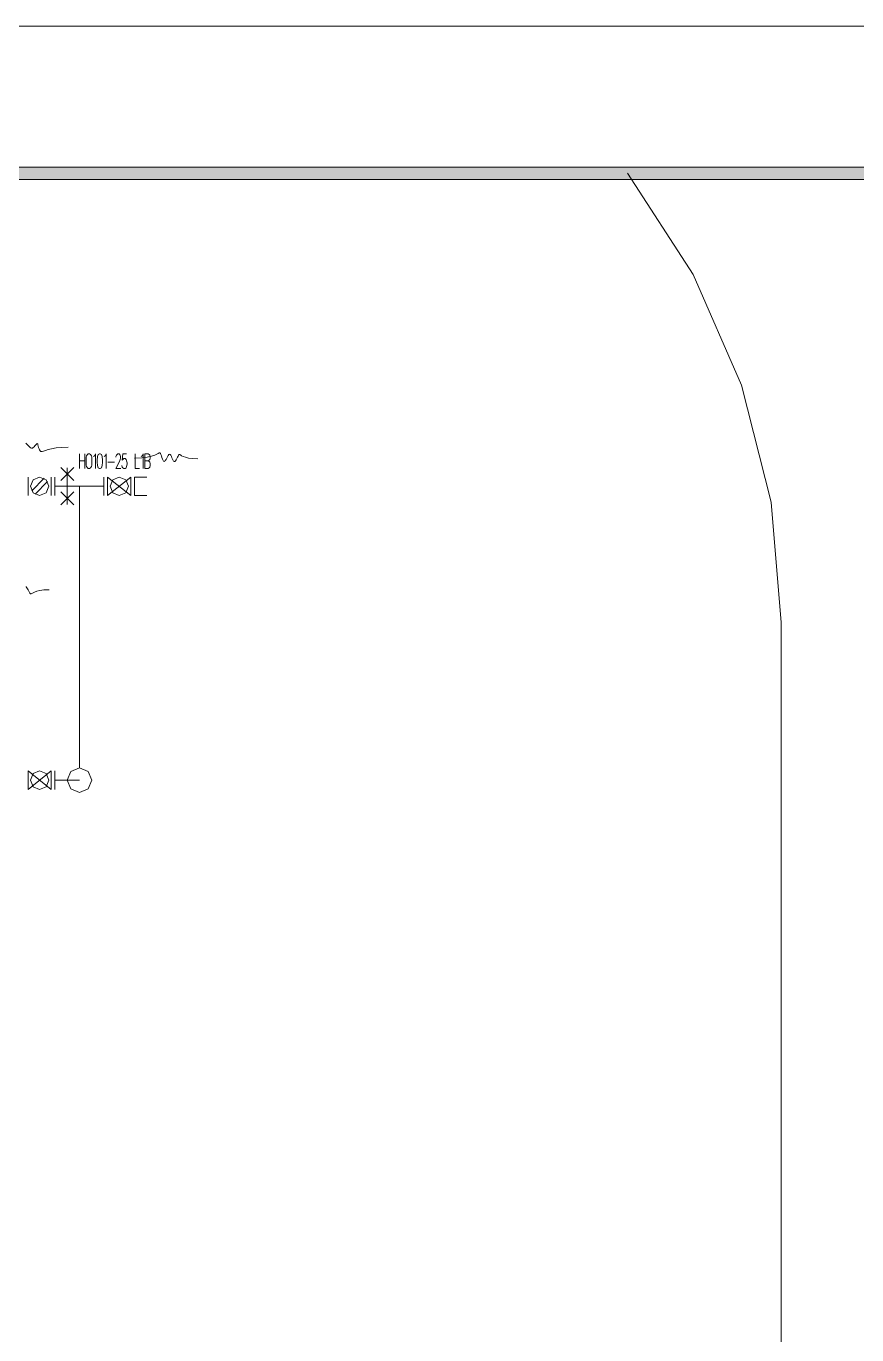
# Model space of a CAD drawing. Header units: millimetres. Extents: x 261 to 114907, y 32 to 1998430.
# Drawn here: x 77528 to 84309, y 1987745 to 1998430 of the extents above; entities that cross this region are included whole.
import ezdxf

# ---------------------------------------------------------------- set-up
doc = ezdxf.new("R2010")
doc.units = ezdxf.units.MM

msp = doc.modelspace()

# ---------------------------------------------------------------- hatches: boundary and pattern name
h = msp.add_hatch(color=0)
h.dxf.hatch_style = 2
h.paths.add_polyline_path([(113757, 1997279), (113657, 1997179), (17014, 1997179), (16914, 1997279)])

# ---------------------------------------------------------------- linework, layer by layer
at = {"color": 0, "lineweight": 0}
for points in [[(114907, 1927133), (114907, 1998430), (13963, 1998430), (13963, 1927133)], [(113757, 1997279), (113657, 1997179), (17014, 1997179), (16914, 1997279)], [(78017, 1994864), (78017, 1994893), (78019, 1994910), (78021, 1994922), (78028, 1994933), (78035, 1994939), (78046, 1994939), (78053, 1994933), (78060, 1994922), (78063, 1994910), (78065, 1994893), (78065, 1994864), (78063, 1994847), (78060, 1994836), (78053, 1994824), (78046, 1994819), (78035, 1994819), (78028, 1994824), (78021, 1994836), (78019, 1994847)], [(78108, 1994870), (78108, 1994887), (78110, 1994916), (78117, 1994933), (78126, 1994939), (78133, 1994939), (78142, 1994933), (78149, 1994916), (78151, 1994887), (78151, 1994870), (78149, 1994842), (78142, 1994824), (78133, 1994819), (78126, 1994819), (78117, 1994824), (78110, 1994842)], [(77563, 1994674), (77585, 1994727), (77638, 1994749), (77691, 1994727), (77713, 1994674), (77691, 1994621), (77638, 1994599), (77585, 1994621)], [(78213, 1994674), (78235, 1994727), (78288, 1994749), (78341, 1994727), (78363, 1994674), (78341, 1994621), (78288, 1994599), (78235, 1994621)], [(77563, 1992274), (77585, 1992327), (77638, 1992349), (77691, 1992327), (77713, 1992274), (77691, 1992220), (77638, 1992198), (77585, 1992220)], [(77863, 1992274), (77892, 1992344), (77963, 1992374), (78034, 1992344), (78063, 1992274), (78034, 1992203), (77963, 1992173), (77892, 1992203)]]:
    msp.add_lwpolyline(points, close=True, dxfattribs=at)
for points in [[(83690, 1993560), (83609, 1994543), (83368, 1995499), (82974, 1996402), (82438, 1997229)], [(77526, 1995024), (77535, 1995015), (77545, 1995005), (77554, 1994996), (77562, 1994988), (77571, 1994985), (77579, 1994985), (77586, 1994989), (77593, 1994996), (77600, 1995004), (77606, 1995011), (77611, 1995017), (77615, 1995022), (77619, 1995022), (77622, 1995019), (77624, 1995011), (77627, 1995002), (77629, 1994991), (77633, 1994980), (77636, 1994970), (77642, 1994962), (77649, 1994958), (77658, 1994958), (77670, 1994961), (77686, 1994966), (77708, 1994973), (77736, 1994980), (77772, 1994987), (77817, 1994991), (77871, 1994993)], [(77964, 1994819), (77964, 1994939)], [(77964, 1994882), (78007, 1994882)], [(78007, 1994939), (78007, 1994819)], [(78079, 1994916), (78085, 1994922), (78095, 1994939), (78095, 1994819)], [(78165, 1994916), (78172, 1994922), (78181, 1994939), (78181, 1994819)], [(78261, 1994910), (78261, 1994916), (78266, 1994927), (78275, 1994939), (78286, 1994939), (78296, 1994927), (78298, 1994916), (78298, 1994904), (78296, 1994893), (78289, 1994876), (78259, 1994819), (78300, 1994819)], [(78346, 1994939), (78316, 1994939), (78312, 1994887), (78316, 1994893), (78325, 1994899), (78335, 1994899), (78344, 1994893), (78348, 1994882), (78353, 1994864), (78353, 1994853), (78348, 1994836), (78344, 1994824), (78335, 1994819), (78325, 1994819), (78316, 1994824), (78312, 1994830), (78310, 1994842)], [(78413, 1994903), (78472, 1994905), (78517, 1994910), (78552, 1994918), (78577, 1994927), (78594, 1994935), (78606, 1994942), (78613, 1994946), (78619, 1994946), (78624, 1994941), (78628, 1994932), (78632, 1994921), (78636, 1994908), (78640, 1994896), (78645, 1994885), (78649, 1994878), (78654, 1994875), (78659, 1994877), (78664, 1994884), (78670, 1994893), (78676, 1994904), (78682, 1994915), (78687, 1994925), (78693, 1994932), (78699, 1994935), (78704, 1994933), (78709, 1994926), (78714, 1994917), (78718, 1994906), (78723, 1994895), (78728, 1994885), (78732, 1994878), (78737, 1994875), (78742, 1994876), (78747, 1994882), (78752, 1994890), (78757, 1994900), (78762, 1994910), (78768, 1994920), (78772, 1994927), (78778, 1994932), (78782, 1994932), (78789, 1994929), (78797, 1994923), (78810, 1994917), (78828, 1994910), (78853, 1994904), (78887, 1994899), (78930, 1994898)], [(78417, 1994939), (78417, 1994819), (78453, 1994819)], [(78467, 1994916), (78474, 1994922), (78483, 1994939), (78483, 1994819)], [(78497, 1994819), (78497, 1994939), (78524, 1994939), (78533, 1994933), (78538, 1994927), (78540, 1994916), (78540, 1994904), (78538, 1994893), (78533, 1994887), (78524, 1994882), (78497, 1994882)], [(78524, 1994882), (78533, 1994876), (78538, 1994870), (78540, 1994859), (78540, 1994842), (78538, 1994830), (78533, 1994824), (78524, 1994819), (78497, 1994819)], [(77916, 1994721), (77810, 1994827)], [(77810, 1994721), (77916, 1994827)], [(77863, 1994823), (77863, 1994674)], [(78195, 1994870), (78250, 1994870)], [(77543, 1994599), (77543, 1994749)], [(77573, 1994637), (77675, 1994739)], [(77601, 1994609), (77703, 1994711)], [(77733, 1994599), (77733, 1994749)], [(77763, 1994599), (77763, 1994749)], [(77763, 1994674), (78163, 1994674)], [(77863, 1994525), (77863, 1994674)], [(77963, 1992374), (77963, 1994674)], [(78163, 1994599), (78163, 1994749)], [(78193, 1994599), (78193, 1994749)], [(78193, 1994749), (78383, 1994599)], [(78383, 1994749), (78193, 1994599)], [(78383, 1994599), (78383, 1994749)], [(78383, 1994599), (78383, 1994749)], [(78413, 1994599), (78413, 1994749)], [(78413, 1994749), (78513, 1994749)], [(78413, 1994599), (78413, 1994749)], [(77916, 1994627), (77810, 1994521)], [(77810, 1994627), (77916, 1994521)], [(78413, 1994599), (78513, 1994599)], [(77524, 1993852), (77528, 1993851), (77533, 1993845), (77539, 1993837), (77544, 1993827), (77549, 1993817), (77554, 1993807), (77559, 1993800), (77564, 1993796), (77569, 1993795), (77575, 1993798), (77584, 1993803), (77596, 1993810), (77615, 1993817), (77640, 1993823), (77673, 1993828), (77716, 1993829)], [(83690, 1993560), (83690, 1979057)], [(77543, 1992198), (77543, 1992349)], [(77733, 1992349), (77543, 1992198)], [(77543, 1992349), (77733, 1992198)], [(77733, 1992198), (77733, 1992349)], [(77763, 1992198), (77763, 1992349)], [(77963, 1992274), (77763, 1992274)]]:
    msp.add_lwpolyline(points, dxfattribs=at)

doc.saveas('drawing.dxf')
